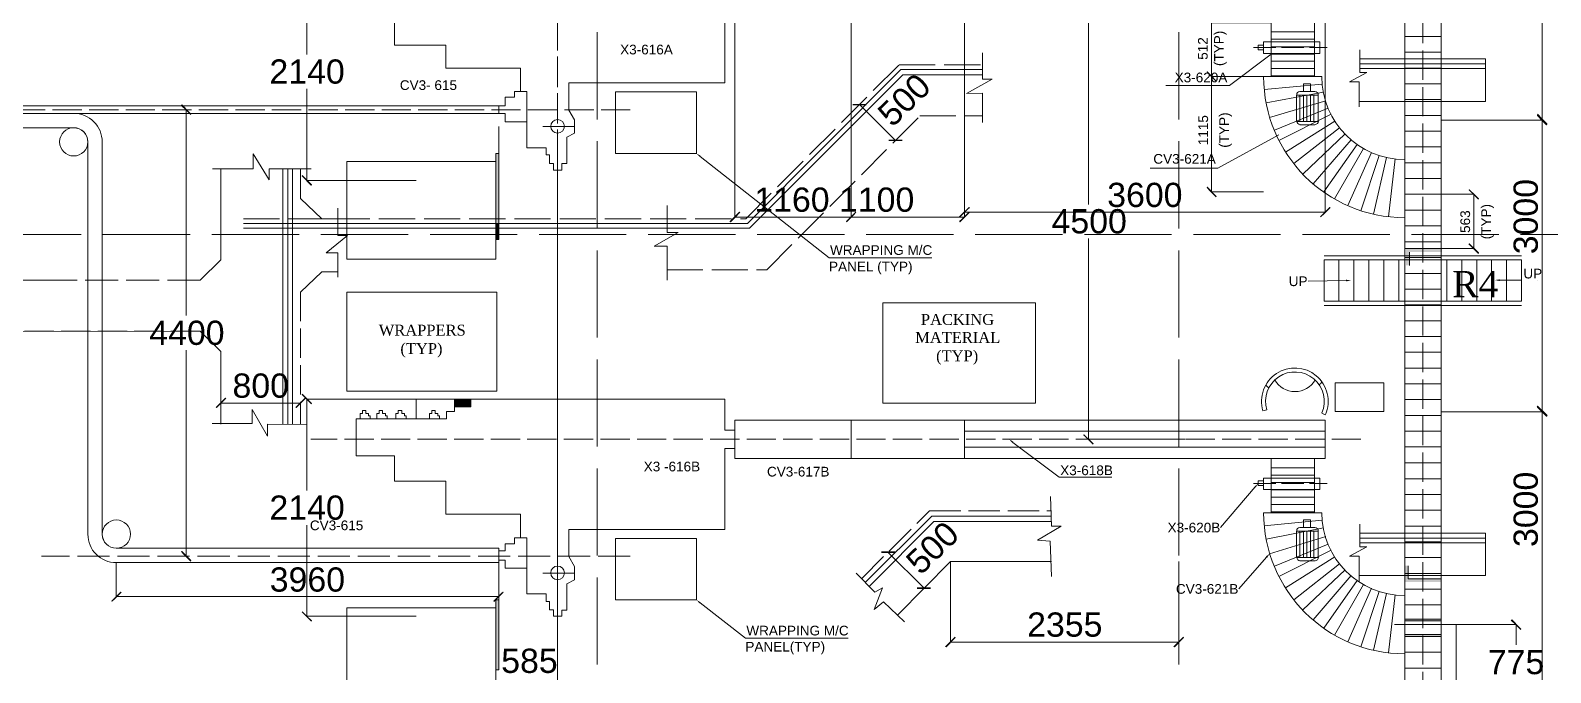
# Model space of a CAD drawing. Header units: inches. Extents: x 2602 to 127694, y 109 to 91908.
# Drawn here: x 49460 to 65143, y 52152 to 58779 of the extents above; entities that cross this region are included whole.
import ezdxf

# ---------------------------------------------------------------- set-up
doc = ezdxf.new("R2010")
doc.units = ezdxf.units.IN
doc.header["$MEASUREMENT"] = 0
doc.linetypes.add('PDF_IMPORT', pattern=[1, 0.8, -0.2])
doc.layers.add('PDF_Geometry', color=7, linetype='Continuous')
doc.layers.add('PDF_Solid Fills', color=7, linetype='Continuous', true_color=0x724639)
doc.layers.add('PDF_Text', color=230, linetype='Continuous', true_color=0xff007f)
doc.styles.add('PDF Arial', font='arial.ttf')
doc.styles.add('PDF Times New Roman', font='times.ttf')

msp = doc.modelspace()

# ---------------------------------------------------------------- hatches: boundary and pattern name
at = {"layer": 'PDF_Solid Fills', "true_color": 0x00b8b8, "transparency": 33554559}
for points in [[(61593, 58349), (61691, 58247), (61701, 58257), (61602, 58358)], [(51112, 57906), (51122, 57916), (51024, 58017), (51011, 58004)], [(58083, 58007), (58083, 58021), (57942, 58021), (57942, 58007)], [(65011, 57919), (65001, 57906), (65099, 57807), (65112, 57817)], [(65099, 57797), (65112, 57807), (65011, 57909), (65001, 57899)], [(58316, 57650), (58316, 57637), (58457, 57637), (58457, 57650)], [(52267, 57286), (52257, 57276), (52356, 57174), (52366, 57187)], [(61602, 57168), (61593, 57155), (61691, 57056), (61701, 57066)], [(64397, 57033), (64407, 57043), (64305, 57141), (64295, 57132)], [(59152, 56948), (59142, 56958), (59041, 56859), (59050, 56849)], [(62764, 56859), (62773, 56849), (62875, 56948), (62862, 56958)], [(54291, 56787), (54261, 56787), (54261, 56620), (54291, 56620)], [(56784, 56899), (56774, 56909), (56672, 56807), (56685, 56797)], [(57971, 56909), (57873, 56810), (57874, 56808), (57873, 56807), (57883, 56797), (57981, 56899)], [(59041, 56810), (59050, 56797), (59152, 56899), (59142, 56909)], [(64305, 56584), (64295, 56574), (64397, 56472), (64407, 56485)], [(51480, 54980), (51470, 54990), (51372, 54891), (51381, 54881)], [(52192, 54891), (52205, 54881), (52303, 54980), (52293, 54990)], [(52356, 54921), (52366, 54931), (52267, 55029), (52257, 55019)], [(65011, 54908), (65001, 54898), (65099, 54796), (65112, 54809)], [(65099, 54790), (65112, 54799), (65011, 54898), (65001, 54888)], [(60330, 54612), (60320, 54603), (60422, 54504), (60431, 54514)], [(51024, 53409), (51011, 53399), (51112, 53297), (51122, 53310)], [(58378, 53386), (58378, 53402), (58237, 53402), (58237, 53386)], [(58608, 53031), (58608, 53015), (58749, 53015), (58749, 53031)], [(50401, 52979), (50391, 52989), (50292, 52890), (50302, 52881)], [(54235, 52890), (54245, 52881), (54343, 52979), (54334, 52989)], [(52267, 52785), (52257, 52776), (52356, 52677), (52366, 52687)], [(64833, 52592), (64843, 52602), (64745, 52703), (64732, 52690)], [(59008, 52513), (58998, 52523), (58896, 52421), (58909, 52411)], [(61251, 52421), (61265, 52411), (61363, 52513), (61353, 52523)]]:
    msp.add_hatch(color=132, dxfattribs=at).paths.add_polyline_path(points)
at = {"layer": 'PDF_Solid Fills', "true_color": 0x5bb8b8, "transparency": 33554559}
for points in [[(54291, 57509), (54261, 57509), (54261, 56787), (54291, 56787)], [(54291, 52903), (54261, 52903), (54261, 52179), (54291, 52179)]]:
    msp.add_hatch(color=123, dxfattribs=at).paths.add_polyline_path(points)
at = {"layer": 'PDF_Solid Fills', "true_color": 0xb85b72, "transparency": 33554559}
for points in [[(64023, 56525), (63653, 56525), (63653, 56354), (63689, 56354), (63689, 56492), (64023, 56492)], [(63675, 53120), (63675, 53254), (63639, 53254), (63639, 53087), (64010, 53087), (64010, 53120)], [(64013, 52687), (64013, 52703), (63639, 52703), (63639, 52687)], [(64013, 52523), (64013, 52546), (63639, 52546), (63639, 52523)]]:
    msp.add_hatch(color=13, dxfattribs=at).paths.add_polyline_path(points)
at = {"layer": 'PDF_Solid Fills', "true_color": 0x940025, "transparency": 33554559}
msp.add_hatch(color=244, dxfattribs=at).paths.add_polyline_path([(54002, 54973), (53835, 54973), (53835, 54895), (54002, 54895)])

# ---------------------------------------------------------------- linework, layer by layer
at = {"layer": 'PDF_Geometry', "color": 30, "linetype": 'PDF_IMPORT', "lineweight": 0, "ltscale": 1125.093782, "true_color": 0xff7f00}
for points in [[(55308, 17356), (55308, 78521)], [(61307, 17356), (61307, 78521)], [(11954, 56672), (103310, 56672)]]:
    msp.add_lwpolyline(points, dxfattribs=at)
at = {"layer": 'PDF_Geometry', "color": 224, "lineweight": 0, "true_color": 0x940070}
for points in [[(63639, 68379), (63639, 65371), (63639, 63872), (63639, 60871), (63639, 57873), (63639, 54872), (63639, 51873), (63639, 51775)], [(64013, 68373), (64013, 65371), (64013, 63872), (64013, 60871), (64013, 57873), (64013, 54872), (64013, 51873), (64013, 51752)], [(63177, 58578), (63177, 58345), (63249, 58345), (63069, 58247), (63170, 58247), (63170, 57991)], [(63177, 58486), (64473, 58486), (64473, 58047), (63164, 58047)], [(64473, 58434), (63177, 58434)], [(64473, 58385), (63177, 58385)], [(62806, 56453), (64843, 56453)], [(62960, 56413), (62960, 55984)], [(63115, 56413), (63115, 55984)], [(63269, 56413), (63269, 55984)], [(63423, 56413), (63423, 55984)], [(63577, 56413), (63577, 55984)], [(64072, 56413), (64072, 55984)], [(64227, 56413), (64227, 55984)], [(64381, 56413), (64381, 55984)], [(64535, 56413), (64535, 55984)], [(64689, 56413), (64689, 55984)], [(62806, 55941), (64843, 55941)], [(63177, 53684), (63177, 53451), (63249, 53451), (63069, 53353), (63170, 53353), (63170, 53097)], [(63177, 53592), (64473, 53592), (64473, 53153), (63164, 53153)], [(64473, 53540), (63177, 53540)], [(64473, 53491), (63177, 53491)], [(64010, 51873), (64168, 51873), (64168, 52648), (63534, 52648)], [(63639, 52648), (63902, 52648)]]:
    msp.add_lwpolyline(points, dxfattribs=at)
at = {"layer": 'PDF_Geometry', "linetype": 'PDF_IMPORT', "lineweight": 0, "ltscale": 377.218032}
for points in [[(63826, 68379), (63826, 46133), (63826, 34164)], [(54898, 55554), (54898, 66391)], [(54898, 50663), (54898, 61497)], [(55649, 57961), (47554, 57961)], [(54898, 49653), (54898, 57653)], [(63187, 54560), (52352, 54560)]]:
    msp.add_lwpolyline(points, dxfattribs=at)
at = {"layer": 'PDF_Geometry', "color": 132, "lineweight": 0, "true_color": 0x00b8b8}
for points in [[(64013, 60861), (65056, 60861), (65056, 59185), (65056, 57863)], [(53438, 59474), (52313, 59474), (52313, 58529)], [(61370, 59057), (60376, 59057), (60376, 56984)], [(56728, 58857), (56728, 56853), (57929, 56853), (57929, 58857), (57929, 56853), (59096, 56853), (59096, 58857), (59096, 56902), (62819, 56902), (62819, 58857)], [(62262, 58857), (61645, 58857), (61645, 58404), (61645, 58303), (62262, 58303)], [(62183, 58303), (61645, 58303), (61645, 57483), (61645, 57112), (62183, 57112)], [(53438, 57230), (52313, 57230), (52313, 58175)], [(62557, 58112), (62557, 57840)], [(62593, 58112), (62593, 57840)], [(62629, 58112), (62629, 57840)], [(62665, 58112), (62665, 57840)], [(62701, 58112), (62701, 57840)], [(51067, 57961), (51067, 57961)], [(51067, 57961), (51067, 55836)], [(51067, 57961), (51067, 57961)], [(58385, 57643), (58014, 58014)], [(62711, 57804), (62557, 57804)], [(64013, 57853), (65056, 57853), (65056, 56174), (65056, 54852)], [(52356, 57351), (51923, 57351), (51923, 57237), (51759, 57506), (51759, 57351), (51339, 57351)], [(51424, 57351), (51424, 56410), (51211, 56200)], [(52064, 54717), (52064, 57351)], [(52116, 54717), (52116, 57351)], [(52165, 54717), (52165, 57351)], [(52467, 56836), (52247, 57043), (52247, 57348)], [(52313, 57230), (52313, 57230)], [(53438, 57230), (53438, 57230)], [(63643, 57089), (64351, 57089), (64351, 56584), (64351, 56528), (63643, 56528)], [(52631, 56945), (52631, 56663)], [(57929, 56853), (57929, 56853)], [(59096, 56853), (59096, 56853)], [(62819, 56902), (62819, 56902)], [(52730, 56663), (52510, 56485), (52631, 56485), (52631, 56233)], [(61370, 54560), (60376, 54560), (60376, 56630)], [(52631, 56289), (52467, 56289), (52247, 56079)], [(51424, 54717), (51424, 55465), (51211, 55675), (48869, 55672)], [(51067, 53353), (51067, 55478)], [(51424, 54904), (51424, 54937)], [(51424, 54934), (52247, 54934)], [(51424, 54904), (51424, 54904)], [(52247, 54904), (52247, 54937)], [(52247, 54934), (52247, 54934)], [(52247, 54904), (52247, 54904)], [(53438, 54973), (52313, 54973), (52313, 54032)], [(53438, 54973), (53438, 54973)], [(51336, 54721), (51749, 54721), (51749, 54868), (51906, 54593), (51906, 54717), (52310, 54711)], [(64013, 54842), (65056, 54842)], [(65056, 51834), (65056, 53156), (65056, 54835)], [(60376, 54560), (60376, 54560)], [(61370, 54560), (61370, 54560)], [(53438, 52733), (52313, 52733), (52313, 53674)], [(62557, 53612), (62557, 53340)], [(62593, 53612), (62593, 53340)], [(62629, 53612), (62629, 53340)], [(62665, 53612), (62665, 53340)], [(62701, 53612), (62701, 53340)], [(51067, 53353), (51067, 53353)], [(51067, 53353), (51067, 53353)], [(58680, 53022), (58306, 53395)], [(50345, 53287), (50345, 52936), (54291, 52936), (54291, 53287)], [(50345, 53287), (50345, 53287)], [(54291, 53287), (54291, 53287)], [(58952, 53297), (58952, 52467), (61307, 52467), (61307, 53297)], [(58952, 53297), (58952, 53297)], [(61307, 53297), (61307, 53297)], [(62711, 53304), (62557, 53304)], [(54291, 52936), (54291, 52936)], [(52313, 52733), (52313, 52733)], [(53438, 52733), (53438, 52733)], [(63639, 52648), (64787, 52648), (64787, 52438)], [(63639, 52648), (63639, 52648)], [(61307, 52467), (61307, 52467)], [(54261, 52179), (54261, 52031), (54898, 52031), (54898, 52179)]]:
    msp.add_lwpolyline(points, dxfattribs=at)
at = {"layer": 'PDF_Geometry', "color": 244, "lineweight": 0, "true_color": 0x940025}
for points in [[(53215, 58890), (53215, 58627), (53746, 58627), (53746, 58480), (53746, 58391), (54517, 58391), (54517, 58148), (54580, 58148), (54580, 57568), (54780, 57568), (54780, 57496), (54816, 57496), (54816, 57404), (54855, 57404), (54855, 57338), (54944, 57338), (54944, 57404), (54993, 57404), (54993, 57676), (55072, 57719), (55072, 57856), (55016, 57955), (55016, 58237), (56623, 58237), (56623, 58480), (56623, 58965)], [(56623, 54652), (56623, 54973), (53438, 54973), (53438, 54770), (53753, 54770), (53753, 54845), (53835, 54845), (53835, 54895), (54002, 54895), (54002, 54973)], [(53835, 54895), (53835, 54973)], [(53438, 54770), (52821, 54770), (52821, 54389), (53215, 54389), (53215, 54127), (53746, 54127), (53746, 53786), (54517, 53786), (54517, 53543), (54580, 53543), (54580, 52963), (54780, 52963), (54780, 52887), (54816, 52887), (54816, 52798), (54855, 52798), (54855, 52733), (54944, 52733), (54944, 52795), (54993, 52795), (54993, 53067), (55072, 53110), (55072, 53248), (55016, 53350), (55016, 53628), (56623, 53628), (56623, 54465), (56728, 54465), (56623, 54465)], [(52861, 54770), (52861, 54826), (52887, 54826), (52887, 54855), (52920, 54855), (52920, 54826), (52949, 54826), (52949, 54803), (52966, 54803), (52966, 54770)], [(53035, 54770), (53035, 54826), (53058, 54826), (53058, 54855), (53094, 54855), (53094, 54826), (53123, 54826), (53123, 54803), (53140, 54803), (53140, 54770)], [(53231, 54770), (53231, 54826), (53254, 54826), (53254, 54855), (53291, 54855), (53291, 54826), (53320, 54826), (53320, 54803), (53336, 54803), (53336, 54770)], [(53576, 54770), (53576, 54826), (53602, 54826), (53602, 54855), (53635, 54855), (53635, 54826), (53664, 54826), (53664, 54803), (53681, 54803), (53681, 54770)]]:
    msp.add_lwpolyline(points, dxfattribs=at)
at = {"layer": 'PDF_Geometry', "color": 13, "lineweight": 0, "true_color": 0xb85b72}
for points in [[(62262, 58303), (62262, 58857)], [(62708, 58303), (62708, 58857)], [(63689, 56492), (63689, 56354)], [(62783, 54829), (62819, 54813)], [(62262, 53802), (62262, 54360)], [(62708, 53802), (62708, 54360)], [(63639, 53182), (63639, 53182), (63639, 53182)], [(64010, 53120), (63675, 53120), (63675, 53254)]]:
    msp.add_lwpolyline(points, dxfattribs=at)
for points in [[(62180, 58660), (62764, 58660), (62764, 58542), (62180, 58542)], [(62127, 58627), (62180, 58627), (62180, 58578), (62127, 58578)], [(62921, 55141), (63423, 55141), (63423, 54845), (62921, 54845)], [(62127, 54130), (62180, 54130), (62180, 54081), (62127, 54081)], [(62180, 54160), (62764, 54160), (62764, 54042), (62180, 54042)], [(63639, 52703), (64013, 52703), (64013, 52687), (63639, 52687)], [(63639, 52546), (64013, 52546), (64013, 52523), (63639, 52523)]]:
    msp.add_lwpolyline(points, close=True, dxfattribs=at)
at = {"layer": 'PDF_Geometry', "lineweight": 0}
for points in [[(62262, 58765), (62708, 58765)], [(62262, 58690), (62708, 58690)], [(59283, 57830), (59283, 58132), (59116, 58129), (59382, 58276), (59283, 58276), (59283, 58549)], [(62262, 58611), (62708, 58611)], [(62262, 58535), (62708, 58535)], [(51657, 56787), (56859, 56787), (58440, 58375), (59283, 58375)], [(62262, 58460), (62708, 58460)], [(62262, 58385), (62708, 58385)], [(51657, 56738), (56879, 56738), (58460, 58322), (59283, 58322)], [(62262, 58309), (62708, 58309)], [(55072, 57788), (54747, 57788)], [(56371, 57479), (57699, 56433), (57702, 56433), (58759, 56433)], [(56029, 56971), (56029, 56695), (56141, 56695), (55895, 56551), (56029, 56551), (56029, 56200)], [(52467, 56836), (52467, 56836)], [(52467, 56836), (52762, 56836)], [(52631, 56663), (52730, 56663)], [(63036, 56197), (62642, 56190)], [(64617, 56200), (64843, 56200)], [(65011, 56197), (65011, 56197)], [(59595, 54527), (60074, 54170), (60618, 54170)], [(62262, 54265), (62708, 54265)], [(62262, 54189), (62708, 54189)], [(62262, 54114), (62708, 54114)], [(59985, 53970), (59995, 53664), (60094, 53664), (59851, 53517), (59979, 53507), (59995, 53143)], [(62094, 54068), (61737, 53648)], [(62262, 54038), (62708, 54038)], [(62262, 53963), (62708, 53963)], [(62262, 53888), (62708, 53888)], [(62262, 53812), (62708, 53812)], [(58073, 53081), (58759, 53766), (59995, 53766)], [(58112, 53041), (58782, 53710), (59995, 53710)], [(62213, 53343), (61927, 53018)], [(55072, 53179), (54747, 53179)], [(57978, 53179), (58171, 52982), (58250, 53028), (58165, 52802), (58260, 52881), (58476, 52677)], [(58408, 52749), (58952, 53297), (59995, 53297)], [(63639, 53254), (63639, 53084)], [(59995, 53143), (59995, 53143)], [(56371, 52871), (56836, 52507), (56840, 52507), (57896, 52507)]]:
    msp.add_lwpolyline(points, dxfattribs=at)
at = {"layer": 'PDF_Geometry', "color": 242, "lineweight": 0, "true_color": 0xdd0037}
for points in [[(64010, 58716), (63643, 58716)], [(64010, 58555), (63643, 58555)], [(64010, 58391), (63643, 58391)], [(64010, 58227), (63643, 58227)], [(54517, 58148), (54455, 58148), (54455, 58089), (54357, 58089), (54357, 58014)], [(64010, 58066), (63643, 58066)], [(54357, 58001), (54291, 58001)], [(54580, 57837), (54370, 57837), (54357, 57837), (54357, 57922), (54291, 57922)], [(64010, 57902), (63643, 57902)], [(64010, 57738), (63643, 57738)], [(64010, 57414), (63643, 57414)], [(64010, 57250), (63639, 57250)], [(64010, 57089), (63639, 57089)], [(64010, 56925), (63639, 56925)], [(64010, 56761), (63639, 56761)], [(64010, 56597), (63639, 56597)], [(64010, 56436), (63639, 56436)], [(64010, 56272), (63639, 56272)], [(64010, 56108), (63639, 56108)], [(64010, 55947), (63639, 55947)], [(64010, 55783), (63639, 55783)], [(64010, 55619), (63639, 55619)], [(64010, 55459), (63639, 55459)], [(64010, 55295), (63639, 55295)], [(64010, 55131), (63639, 55131)], [(64010, 54970), (63639, 54970)], [(64010, 54806), (63639, 54806)], [(64010, 54642), (63639, 54642)], [(64010, 54481), (63639, 54481)], [(64010, 54317), (63639, 54317)], [(64010, 54153), (63639, 54153)], [(64010, 53989), (63639, 53989)], [(64010, 53828), (63639, 53828)], [(64010, 53664), (63639, 53664)], [(64010, 53500), (63639, 53500)], [(54291, 53409), (54291, 53313)], [(64010, 53340), (63639, 53340)], [(64010, 53176), (63639, 53176)], [(64010, 53012), (63639, 53012)], [(64010, 52851), (63639, 52851)], [(64010, 52703), (63639, 52703)], [(64010, 52687), (63639, 52687)], [(64010, 52546), (63639, 52546)], [(64010, 52523), (63639, 52523)], [(64010, 52362), (63639, 52362)], [(64010, 52198), (63639, 52198)]]:
    msp.add_lwpolyline(points, dxfattribs=at)
at = {"layer": 'PDF_Geometry', "color": 230, "lineweight": 0, "true_color": 0xff007f}
for points in [[(62262, 58535), (61832, 58211), (61173, 58211)], [(62340, 57702), (61711, 57358), (61012, 57358)], [(61711, 57358), (61711, 57358)]]:
    msp.add_lwpolyline(points, dxfattribs=at)
at = {"layer": 'PDF_Geometry', "linetype": 'PDF_IMPORT', "lineweight": 0, "ltscale": 288.653798}
for points in [[(62078, 58604), (62839, 58604)], [(62078, 54104), (62839, 54104)]]:
    msp.add_lwpolyline(points, dxfattribs=at)
at = {"layer": 'PDF_Geometry', "linetype": 'PDF_IMPORT', "lineweight": 0, "ltscale": 466.209414}
msp.add_lwpolyline([(51657, 56836), (56840, 56836), (58421, 58424), (59283, 58424)], dxfattribs=at)
at = {"layer": 'PDF_Geometry', "color": 13, "lineweight": 0, "true_color": 0xb85b72}
for points in [[(62183, 58303), (62783, 58303, 0.414212), (63639, 57446), (63639, 56846, -0.414213)], [(62183, 53802), (62783, 53802, 0.414213), (63639, 52946), (63639, 52346, -0.414213)]]:
    msp.add_lwpolyline(points, format="xyb", close=True, dxfattribs=at)
at = {"layer": 'PDF_Geometry', "color": 4, "lineweight": 0}
for points in [[(62787, 58224), (62190, 58168)], [(62800, 58142), (62209, 58030)], [(62823, 58053), (62245, 57879)], [(62849, 57978), (62295, 57748)], [(62878, 57916), (62340, 57643)], [(62918, 57843), (62409, 57522)], [(62967, 57774), (62495, 57404)], [(63023, 57712), (62586, 57296)], [(63085, 57650), (62695, 57194)], [(63147, 57601), (62803, 57112)], [(63213, 57561), (62915, 57040)], [(63295, 57519), (63052, 56971)], [(63374, 57489), (63187, 56918)], [(63449, 57466), (63315, 56882)], [(63541, 57453), (63472, 56856)], [(62787, 53724), (62190, 53668)], [(62800, 53645), (62209, 53530)], [(62823, 53556), (62245, 53379)], [(62849, 53477), (62295, 53251)], [(62878, 53415), (62340, 53143)], [(62918, 53346), (62409, 53025)], [(62967, 53274), (62495, 52903)], [(63023, 53212), (62586, 52798)], [(63085, 53153), (62695, 52697)], [(63147, 53104), (62803, 52612)], [(63213, 53061), (62915, 52539)], [(63295, 53022), (63052, 52470)], [(63374, 52989), (63187, 52418)], [(63449, 52969), (63315, 52382)], [(63541, 52953), (63472, 52356)]]:
    msp.add_lwpolyline(points, dxfattribs=at)
at = {"layer": 'PDF_Geometry', "color": 132, "lineweight": 0, "true_color": 0x00b8b8}
for points in [[(62593, 58148), (62665, 58148), (62665, 58214), (62665, 58227), (62593, 58227), (62593, 58214)], [(62747, 57840), (62521, 57840), (62521, 58112), (62747, 58112)], [(54261, 56787), (54291, 56787), (54291, 56620), (54261, 56620)], [(62593, 53648), (62665, 53648), (62665, 53714), (62665, 53730), (62593, 53730), (62593, 53714)], [(62747, 53340), (62521, 53340), (62521, 53612), (62747, 53612)]]:
    msp.add_lwpolyline(points, close=True, dxfattribs=at)
at = {"layer": 'PDF_Geometry', "color": 123, "lineweight": 0, "true_color": 0x5bb8b8}
for points in [[(55495, 58145), (56331, 58145), (56331, 57509), (55495, 57509)], [(49797, 57922), (54291, 57922)], [(49797, 57922), (54291, 57922)], [(54261, 56787), (54261, 57427), (52726, 57427), (52726, 56417), (54261, 56417)], [(55495, 53537), (56331, 53537), (56331, 52903), (55495, 52903)]]:
    msp.add_lwpolyline(points, close=True, dxfattribs=at)
at = {"layer": 'PDF_Geometry', "color": 132, "lineweight": 0, "true_color": 0x00b8b8}
for points in [[(62524, 58114, -0.414202), (62557, 58148), (62711, 58148, -0.414202), (62747, 58114)], [(62524, 53614, -0.414202), (62557, 53648), (62711, 53648, -0.414202), (62747, 53614)]]:
    msp.add_lwpolyline(points, format="xyb", dxfattribs=at)
at = {"layer": 'PDF_Geometry', "color": 123, "lineweight": 0, "true_color": 0x5bb8b8}
for points in [[(49797, 58001), (47839, 58001)], [(54081, 57922), (49587, 57922)], [(54291, 58001), (49797, 58001)], [(54291, 58001), (49797, 58001)], [(54291, 58001), (49797, 58001)], [(54291, 58001), (49797, 58001)], [(54291, 58001), (49797, 58001)], [(54291, 58001), (49797, 58001)], [(54291, 58001), (49797, 58001)], [(54291, 57922), (49797, 57922)], [(54291, 57922), (49797, 57922)], [(54291, 57922), (49797, 57922)], [(54291, 58001), (54291, 57922)], [(54357, 58014), (54357, 58001)], [(54291, 57788), (54291, 56787), (54291, 56620), (54261, 56620)], [(54261, 57427), (54261, 57509), (54291, 57509)], [(54291, 53287), (54291, 53182), (54291, 52179), (54261, 52179), (54261, 52821), (52726, 52821), (52726, 51808), (54261, 51808), (54261, 52179)], [(54261, 52821), (54261, 52903), (54291, 52903)]]:
    msp.add_lwpolyline(points, dxfattribs=at)
at = {"layer": 'PDF_Geometry', "color": 242, "lineweight": 0, "true_color": 0xdd0037}
for points in [[(50201, 57128), (50201, 57629, 0.414215), (49905, 57922), (47839, 57922), (47839, 57774), (49907, 57774, -0.414213), (50053, 57627), (50053, 57128)], [(54580, 53231), (54370, 53231), (54357, 53231), (54357, 53313), (54291, 53313), (54291, 53287), (50345, 53287, -0.414215), (50053, 53579), (50053, 54081), (50053, 57568)], [(54517, 53543), (54455, 53543), (54455, 53481), (54357, 53481), (54357, 53409), (54291, 53409), (54291, 53435), (50345, 53435, -0.414222), (50201, 53579), (50201, 54081), (50201, 57568)]]:
    msp.add_lwpolyline(points, format="xyb", dxfattribs=at)
at = {"layer": 'PDF_Geometry', "linetype": 'PDF_IMPORT', "lineweight": 0, "ltscale": 461.57063}
msp.add_lwpolyline([(56029, 56308), (57056, 56308), (58637, 57896), (59283, 57896)], dxfattribs=at)
at = {"layer": 'PDF_Geometry', "color": 242, "lineweight": 0, "true_color": 0xdd0037}
msp.add_lwpolyline([(63643, 57578), (64010, 57578)], close=True, dxfattribs=at)
at = {"layer": 'PDF_Geometry', "color": 224, "lineweight": 0, "true_color": 0x940070}
msp.add_lwpolyline([(62806, 55984), (62806, 56413), (64843, 56413), (64843, 55984)], close=True, dxfattribs=at)
at = {"layer": 'PDF_Geometry', "color": 132, "linetype": 'PDF_IMPORT', "lineweight": 0, "ltscale": 423.140227, "true_color": 0x00b8b8}
msp.add_lwpolyline([(51211, 56200), (49613, 56200), (38818, 56203)], dxfattribs=at)
at = {"layer": 'PDF_Geometry', "color": 132, "linetype": 'PDF_IMPORT', "lineweight": 0, "ltscale": 377.218032, "true_color": 0x00b8b8}
for points in [[(52247, 56079), (52247, 54717)], [(51211, 55675), (38815, 55672)]]:
    msp.add_lwpolyline(points, dxfattribs=at)
at = {"layer": 'PDF_Geometry', "lineweight": 0}
msp.add_lwpolyline([(52726, 56079), (54271, 56079), (54271, 55055), (52726, 55055)], close=True, dxfattribs=at)
at = {"layer": 'PDF_Geometry', "color": 172, "lineweight": 0, "true_color": 0x0000b8}
msp.add_lwpolyline([(58253, 55967), (59828, 55967), (59828, 54931), (58253, 54931)], close=True, dxfattribs=at)
at = {"layer": 'PDF_Geometry', "color": 13, "lineweight": 0, "true_color": 0xb85b72}
msp.add_lwpolyline([(62784, 54831, 1.43319), (62216, 54862), (62176, 54852, -1.43319), (62820, 54815)], format="xyb", dxfattribs=at)
at = {"layer": 'PDF_Geometry', "color": 102, "lineweight": 0, "true_color": 0x00dd37}
for points in [[(62262, 54360), (62819, 54360), (62819, 54757), (56728, 54757), (56728, 54360), (62819, 54360)], [(57929, 54757), (57929, 54360)], [(59096, 54360), (59096, 54757)], [(62819, 54642), (59096, 54642)], [(62819, 54478), (59096, 54478)]]:
    msp.add_lwpolyline(points, dxfattribs=at)
at = {"layer": 'PDF_Geometry', "color": 244, "lineweight": 0, "true_color": 0x940025}
msp.add_lwpolyline([(56623, 54652), (56728, 54652)], close=True, dxfattribs=at)
at = {"layer": 'PDF_Geometry', "linetype": 'PDF_IMPORT', "lineweight": 0, "ltscale": 403.579274}
msp.add_lwpolyline([(58034, 53120), (58736, 53822), (59995, 53822)], dxfattribs=at)
at = {"layer": 'PDF_Geometry', "linetype": 'PDF_IMPORT', "lineweight": 0, "ltscale": 413.299757}
msp.add_lwpolyline([(55649, 53353), (49574, 53353)], dxfattribs=at)
at = {"layer": 'PDF_Geometry', "color": 242, "lineweight": 0, "true_color": 0xdd0037}
for centre, radius in [((49907, 57629), 146), ((54899, 57789), 70.5), ((50347, 53581), 146), ((54899, 53181), 70.5)]:
    msp.add_circle(centre, radius, dxfattribs=at)
at = {"layer": 'PDF_Geometry', "color": 132, "lineweight": 0, "true_color": 0x00b8b8}
for centre, start, end in [((62559, 57842), 180.0011, 269.9989), ((62713, 57842), 270.0011, 359.9989), ((62559, 53341), 180.0011, 269.9989), ((62713, 53341), 270.0011, 359.9989)]:
    msp.add_arc(centre, 34.4, start, end, dxfattribs=at)
at = {"layer": 'PDF_Geometry', "color": 13, "lineweight": 0, "true_color": 0xb85b72}
for centre, radius, start, end in [((62479, 55410), 401, 226.8022, 232.5067), ((62506, 55293), 241, 210.2171, 329.7829), ((62478, 55412), 404, 313.7125, 319.3648)]:
    msp.add_arc(centre, radius, start, end, dxfattribs=at)
at = {"layer": 'PDF_Solid Fills', "color": 7, "transparency": 33554559}
for points in [[(56364, 57473), (56331, 57509), (56374, 57486)], [(63033, 56207), (63085, 56197), (63036, 56190)], [(64617, 56193), (64568, 56203), (64617, 56210)], [(59592, 54521), (59556, 54560), (59602, 54534)], [(62088, 54071), (62127, 54104), (62101, 54061)], [(62206, 53350), (62245, 53379), (62219, 53336)], [(56364, 52864), (56331, 52903), (56374, 52877)]]:
    msp.add_solid(points, dxfattribs=at)

# ---------------------------------------------------------------- texts
at = {"layer": 'PDF_Text', "color": 132, "true_color": 0x00b8b8, "attachment_point": 7, "style": 'PDF Arial'}
for s, insert, char_height, rotation in [('512', (61607, 58476), 100, 90), ('(TYP)', (61802, 58411), 100, 90), ('500', (58355, 57768), 250, 44.3133), ('1115', (61611, 57594), 100, 90), ('(TYP)', (61855, 57568), 100, 90), ('3000', (65015, 56469), 250, 90), ('(TYP)', (64558, 56623), 100, 90), ('563', (64314, 56689), 100, 90), ('3000', (65015, 53448), 250, 90), ('500', (58647, 53146), 250, 44.3133)]:
    msp.add_mtext(s, dxfattribs=dict(at, insert=insert, char_height=char_height, rotation=rotation))
at = {"layer": 'PDF_Text', "attachment_point": 7}
for s, insert, char_height, style in [('X3-616A', (55544, 58530), 100, 'PDF Arial'), ('X3-620A', (61265, 58242), 100, 'PDF Arial'), ('CV3- 615', (53271, 58163), 100, 'PDF Arial'), ('CV3-621A', (61045, 57402), 100, 'PDF Arial'), ('R4', (64128, 56026), 270, 'PDF Times New Roman'), ('PACKING', (58647, 55738), 112.5, 'PDF Times New Roman'), ('WRAPPERS', (53054, 55627), 112.5, 'PDF Times New Roman'), ('(TYP)', (53277, 55403), 112.5, 'PDF Times New Roman'), ('MATERIAL', (58588, 55554), 112.5, 'PDF Times New Roman'), ('(TYP)', (58804, 55328), 112.5, 'PDF Times New Roman'), ('X3 -616B', (55787, 54227), 100, 'PDF Arial'), ('CV3-617B', (57059, 54174), 100, 'PDF Arial'), ('CV3-615', (52343, 53620), 100, 'PDF Arial')]:
    msp.add_mtext(s, dxfattribs=dict(at, insert=insert, char_height=char_height, style=style))
at = {"layer": 'PDF_Text', "color": 132, "true_color": 0x00b8b8, "char_height": 250, "attachment_point": 7, "style": 'PDF Arial'}
for s, insert in [('2140', (51926, 58226)), ('1160 1100', (56928, 56904)), ('3600', (60569, 56953)), ('4500', (59995, 56681)), ('4400', (50686, 55530)), ('800', (51545, 54985)), ('2140', (51926, 53726)), ('3960', (51929, 52984)), ('2355', (59743, 52519)), ('585', (54317, 52145)), ('775', (64496, 52132))]:
    msp.add_mtext(s, dxfattribs=dict(at, insert=insert))
at = {"layer": 'PDF_Text', "color": 7, "char_height": 100, "attachment_point": 7, "style": 'PDF Arial'}
for s, insert in [('WRAPPING M/C', (57709, 56461)), ('PANEL (TYP)', (57699, 56262)), ('UP', (64863, 56218)), ('UP', (62442, 56139)), ('X3-618B', (60084, 54188)), ('X3-620B', (61192, 53597)), ('CV3-621B', (61278, 52964)), ('WRAPPING M/C', (56846, 52534)), ('PANEL(TYP)', (56836, 52339))]:
    msp.add_mtext(s, dxfattribs=dict(at, insert=insert))

doc.saveas('drawing.dxf')
